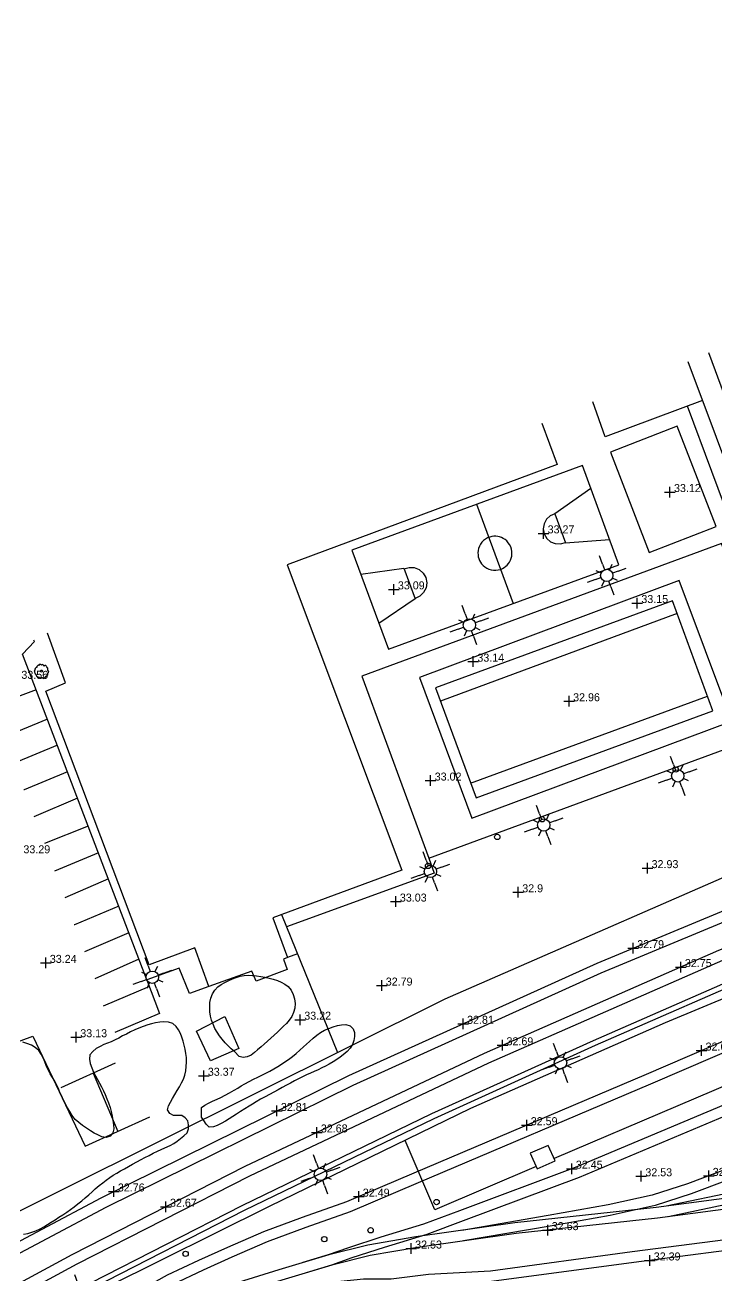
# Model space of a CAD drawing. Extents: x 471511 to 473316, y 4381952 to 4383346.
# Drawn here: x 472912.6 to 472977.4, y 4383160.6 to 4383277.8 of the extents above; entities that cross this region are included whole.
import ezdxf

# ---------------------------------------------------------------- set-up
doc = ezdxf.new("R2010")
doc.units = 0
doc.header["$LTSCALE"] = 4
doc.header["$MEASUREMENT"] = 0
doc.header["$PDMODE"] = 2
doc.header["$PDSIZE"] = 0.5
doc.layers.get('0').update_dxf_attribs({"linetype": 'CONTINUOUS'})
for name, color, linetype in [('222', 7, 'CONTINUOUS'), ('290', 253, 'CONTINUOUS'), ('400', 7, 'CONTINUOUS'), ('410', 201, 'CONTINUOUS'), ('411', 12, 'CONTINUOUS'), ('438', 250, 'CONTINUOUS'), ('505', 60, 'CONTINUOUS'), ('7101', 7, 'CONTINUOUS'), ('7400', 2, 'CONTINUOUS'), ('7440', 7, 'CONTINUOUS'), ('7515', 53, 'CONTINUOUS')]:
    doc.layers.add(name, color=color, linetype=linetype)

# ---------------------------------------------------------------- blocks, each defined once
blk = doc.blocks.new('FAROLA')
at = {"color": 7}
for p, q in [((0.43, 1.04), (0.75, 1.8)), ((-1.04, 0.43), (-1.8, 0.75)), ((-1.04, 0.43), (-0.54, 0.22)), ((-0.43, 1.04), (-0.22, 0.54)), ((0.43, 1.04), (0.22, 0.54)), ((1.04, 0.43), (0.54, 0.22)), ((-1.04, -0.43), (-0.54, -0.22)), ((-0.43, -1.04), (-0.75, -1.8)), ((-0.43, -1.04), (-0.22, -0.54)), ((0.43, -1.04), (0.22, -0.54)), ((1.04, -0.43), (0.54, -0.22)), ((1.04, -0.43), (1.8, -0.75))]:
    blk.add_line(p, q, dxfattribs=at)
blk.add_circle((0, 0), 0.58, dxfattribs=at)
blk = doc.blocks.new('MOJON')
blk.add_circle((0, 0), 0.25)
blk = doc.blocks.new('ARBOL')
at = {"color": 3}
for p, q in [((-1.26, 0.07), (-1.27, -0.01)), ((-1.23, 0.15), (-1.26, 0.07)), ((-1.17, 0.24), (-1.23, 0.15)), ((-1.18, 0.48), (-1.21, 0.39)), ((-1.21, 0.39), (-1.2, 0.31)), ((-1.2, 0.31), (-1.16, 0.22)), ((-1.11, 0.55), (-1.18, 0.48)), ((-1.03, 0.59), (-1.11, 0.55)), ((-1.01, 0.67), (-1.03, 0.59)), ((-0.96, 0.76), (-1.01, 0.67)), ((-0.92, 0.97), (-0.96, 0.88)), ((-0.96, 0.88), (-0.96, 0.7)), ((-0.85, 1.04), (-0.92, 0.97)), ((-0.77, 1.08), (-0.85, 1.04)), ((-0.7, 1.09), (-0.77, 1.08)), ((-0.5, 1.09), (-0.7, 1.09)), ((-0.49, 1.11), (-0.5, 1.08)), ((-0.46, 1.23), (-0.49, 1.11)), ((-0.38, 1.32), (-0.46, 1.23)), ((-0.31, 1.35), (-0.38, 1.32)), ((-0.23, 1.36), (-0.31, 1.35)), ((-0.11, 1.36), (-0.23, 1.36)), ((0, 1.35), (-0.11, 1.36)), ((0.07, 1.26), (0, 1.35)), ((0.12, 1.18), (0.07, 1.26)), ((0.17, 1.25), (0.12, 1.16)), ((0.12, 1.16), (0.12, 1.16)), ((0.24, 1.31), (0.17, 1.25)), ((0.32, 1.32), (0.24, 1.31)), ((0.39, 1.31), (0.32, 1.32)), ((0.55, 1.31), (0.39, 1.31)), ((0.62, 1.26), (0.55, 1.31)), ((0.7, 1.22), (0.62, 1.26)), ((0.76, 1.14), (0.7, 1.22)), ((0.77, 0.97), (0.7, 0.98)), ((0.77, 1.05), (0.76, 1.14)), ((0.77, 0.97), (0.77, 1.05)), ((0.86, 0.95), (0.77, 0.97)), ((0.96, 0.93), (0.86, 0.95)), ((1.03, 0.87), (0.96, 0.93)), ((1.07, 0.79), (1.03, 0.87)), ((1.08, 0.7), (1.07, 0.79)), ((1.1, 0.49), (1.07, 0.51)), ((1.08, 0.6), (1.08, 0.7)), ((1.09, 0.52), (1.08, 0.6)), ((1.17, 0.48), (1.1, 0.49)), ((1.25, 0.41), (1.17, 0.48)), ((1.29, 0.32), (1.25, 0.41)), ((1.3, 0.24), (1.29, 0.32)), ((1.3, 0.15), (1.3, 0.24)), ((1.31, 0.06), (1.3, 0.15)), ((1.31, -0.03), (1.31, 0.06)), ((-1.27, -0.01), (-1.26, -0.13)), ((-1.26, -0.13), (-1.26, -0.21)), ((-1.26, -0.21), (-1.23, -0.3)), ((-1.23, -0.3), (-1.16, -0.32)), ((-1.16, -0.32), (-1.08, -0.34)), ((-1.08, -0.34), (-1.01, -0.35)), ((-1.01, -0.35), (-0.95, -0.35)), ((-0.96, -0.38), (-1.01, -0.49)), ((-1.01, -0.49), (-1, -0.58)), ((-1, -0.58), (-0.96, -0.66)), ((-0.96, -0.66), (-0.96, -0.74)), ((-0.96, -0.74), (-0.88, -0.8)), ((-0.88, -0.8), (-0.8, -0.81)), ((-0.8, -0.81), (-0.72, -0.81)), ((-0.76, -0.81), (-0.75, -0.9)), ((-0.75, -0.9), (-0.73, -0.98)), ((-0.73, -0.98), (-0.68, -1.07)), ((-0.68, -1.07), (-0.61, -1.15)), ((-0.61, -1.15), (-0.53, -1.14)), ((-0.53, -1.14), (-0.45, -1.12)), ((-0.45, -1.12), (-0.37, -1.07)), ((-0.37, -1.05), (-0.37, -1.15)), ((-0.37, -1.15), (-0.27, -1.21)), ((-0.27, -1.21), (-0.19, -1.22)), ((-0.19, -1.22), (-0.07, -1.22)), ((-0.07, -1.22), (0.01, -1.25)), ((0.01, -1.25), (0.08, -1.22)), ((0.08, -1.22), (0.16, -1.16)), ((0.16, -1.16), (0.18, -1.08)), ((0.18, -1.11), (0.25, -1.15)), ((0.25, -1.15), (0.32, -1.16)), ((0.32, -1.16), (0.4, -1.16)), ((0.4, -1.16), (0.47, -1.18)), ((0.47, -1.18), (0.55, -1.16)), ((0.55, -1.16), (0.62, -1.14)), ((0.62, -1.14), (0.7, -1.09)), ((0.7, -1.09), (0.75, -0.93)), ((0.78, -0.99), (0.74, -0.96)), ((0.85, -0.98), (0.78, -0.99)), ((0.93, -0.93), (0.85, -0.98)), ((1.02, -0.92), (0.93, -0.93)), ((1.06, -0.69), (0.98, -0.69)), ((1.06, -0.85), (1.02, -0.92)), ((1.03, -0.69), (1.05, -0.77)), ((1.05, -0.77), (1.06, -0.85)), ((1.13, -0.65), (1.06, -0.69)), ((1.2, -0.61), (1.13, -0.65)), ((1.2, -0.21), (1.27, -0.14)), ((1.2, -0.6), (1.21, -0.59)), ((1.22, -0.31), (1.21, -0.23)), ((1.21, -0.41), (1.22, -0.31)), ((1.21, -0.51), (1.21, -0.41)), ((1.21, -0.59), (1.21, -0.51)), ((1.27, -0.14), (1.31, -0.03))]:
    blk.add_line(p, q, dxfattribs=at)
at = {"color": 25}
blk.add_circle((0, 0), 0.19, dxfattribs=at)
blk = doc.blocks.new('COTA')
at = {"color": 7}
blk.add_point((0, 0), dxfattribs=at)

msp = doc.modelspace()

# ---------------------------------------------------------------- linework, layer by layer
at = {"layer": '222'}
for points in [[(472815.189, 4383103.31, 32.518), (472820.44, 4383107.182, 32.453), (472833.226, 4383116.214, 32.563), (472844.002, 4383123.513, 32.672), (472856.458, 4383131.572, 32.61), (472870.294, 4383140.259, 32.641), (472885.583, 4383149.289, 32.727), (472903.059, 4383159.114, 32.704), (472919.701, 4383167.943, 32.75), (472942.902, 4383179.392, 32.837), (472966.181, 4383189.915, 32.782), (472988.746, 4383199.301, 32.829), (473016.248, 4383209.621, 32.797), (473040.034, 4383217.673, 32.86), (473065.823, 4383226.123, 32.891), (473090.283, 4383234.048, 32.97), (473100.153, 4383237.22, 32.97)], [(472815.832, 4383102.542, 32.517), (472821.025, 4383106.371, 32.453), (472833.795, 4383115.391, 32.562), (472844.554, 4383122.68, 32.672), (472856.995, 4383130.729, 32.61), (472870.814, 4383139.405, 32.641), (472886.082, 4383148.422, 32.727), (472903.539, 4383158.237, 32.704), (472920.157, 4383167.053, 32.751), (472943.329, 4383178.488, 32.837), (472966.579, 4383188.997, 32.782), (472989.113, 4383198.371, 32.829), (473016.584, 4383208.679, 32.797), (473040.35, 4383216.724, 32.86), (473066.132, 4383225.172, 32.891), (473090.59, 4383233.096, 32.97), (473102.449, 4383236.907, 32.97)], [(473103.439, 4383234.66, 32.954), (473088.982, 4383229.896, 32.829), (473081.053, 4383227.431, 32.938), (473067.068, 4383222.928, 32.829), (473051.401, 4383217.837, 32.891), (473036.984, 4383213.058, 32.891), (473016.232, 4383205.976, 32.75), (472996.513, 4383198.642, 32.79), (472977.567, 4383191.102, 32.758), (472955.586, 4383181.467, 32.68), (472933.17, 4383170.871, 32.68), (472916.952, 4383162.593, 32.657), (472899.552, 4383153.194, 32.476), (472879.884, 4383142.082, 32.57), (472865.208, 4383133.066, 32.57), (472854.998, 4383126.517, 32.539), (472844.4, 4383119.644, 32.492), (472834.597, 4383112.974, 32.555), (472823.295, 4383104.936, 32.445), (472817.458, 4383100.596, 32.418)], [(473103.752, 4383233.71, 32.954), (473089.287, 4383228.943, 32.829), (473081.355, 4383226.478, 32.938), (473067.375, 4383221.976, 32.829), (473051.713, 4383216.887, 32.891), (473037.303, 4383212.11, 32.891), (473016.568, 4383205.034, 32.751), (472996.872, 4383197.709, 32.79), (472977.952, 4383190.179, 32.758), (472956.001, 4383180.556, 32.68), (472933.611, 4383169.973, 32.68), (472917.417, 4383161.708, 32.656), (472900.036, 4383152.319, 32.476), (472880.392, 4383141.22, 32.57), (472865.74, 4383132.219, 32.57), (472855.54, 4383125.676, 32.539), (472844.954, 4383118.811, 32.492), (472835.168, 4383112.153, 32.555), (472823.883, 4383104.127, 32.445), (472818.101, 4383099.827, 32.418)], [(473089.131, 4383223.618, 32.891), (473076.748, 4383219.523, 32.858), (473064.029, 4383215.385, 32.749), (473057.951, 4383213.42, 32.733), (473051.016, 4383211.079, 32.608), (473045.769, 4383209.472, 32.608), (473038.86, 4383207.223, 32.561), (473031.229, 4383204.766, 32.608), (473024.792, 4383202.546, 32.436), (473019.536, 4383200.719, 32.561), (473013.891, 4383198.517, 32.498), (473010.165, 4383196.888, 32.545), (473001.252, 4383192.642, 32.577), (472994.924, 4383189.883, 32.577), (472970.787, 4383179.493, 32.631), (472949.016, 4383170.245, 32.545), (472942.682, 4383167.548, 32.483), (472938.539, 4383166.077, 32.483), (472934.897, 4383164.734, 32.467), (472931.548, 4383163.283, 32.467), (472928.834, 4383162.062, 32.467), (472925.893, 4383160.666, 32.467), (472923.478, 4383159.331, 32.483)], [(473089.415, 4383222.659, 32.891), (473077.059, 4383218.572, 32.858), (473064.337, 4383214.434, 32.749), (473058.265, 4383212.47, 32.733), (473051.323, 4383210.127, 32.608), (473046.07, 4383208.518, 32.608), (473039.168, 4383206.271, 32.561), (473031.545, 4383203.817, 32.608), (473025.12, 4383201.601, 32.436), (473019.882, 4383199.78, 32.561), (473014.273, 4383197.593, 32.499), (473010.58, 4383195.978, 32.545), (473001.667, 4383191.733, 32.577), (472995.321, 4383188.965, 32.577), (472971.18, 4383178.573, 32.631), (472949.408, 4383169.325, 32.545), (472943.045, 4383166.615, 32.483), (472938.879, 4383165.137, 32.483), (472935.269, 4383163.805, 32.467), (472931.952, 4383162.368, 32.467), (472929.254, 4383161.155, 32.467), (472926.35, 4383159.776, 32.467)], [(473089.069, 4383218.868, 32.545), (473070.858, 4383212.513, 32.576), (473063.567, 4383209.916, 32.506), (473033.232, 4383199.557, 32.521), (473003.809, 4383188.082, 32.506), (472986.661, 4383180.235, 32.506), (472964.124, 4383170.776, 32.443), (472953.287, 4383166.714, 32.537), (472949.9, 4383165.448, 32.521), (472945.913, 4383164.235, 32.521), (472942.865, 4383163.244, 32.521), (472940.974, 4383162.577, 32.506), (472938.614, 4383161.86, 32.53)], [(473089.361, 4383217.911, 32.545), (473071.191, 4383211.57, 32.576), (473063.896, 4383208.972, 32.506), (473033.575, 4383198.617, 32.521), (473004.199, 4383187.161, 32.506), (472987.063, 4383179.319, 32.506), (472964.493, 4383169.847, 32.443), (472953.638, 4383165.777, 32.537), (472950.221, 4383164.5, 32.521), (472946.213, 4383163.281, 32.521), (472943.186, 4383162.297, 32.521), (472941.286, 4383161.627, 32.506), (472938.905, 4383160.903, 32.53)], [(473091.983, 4383210.35, 32.64), (473075.975, 4383205.154, 32.521), (473055.743, 4383198.528, 32.435), (473037.473, 4383192.533, 32.514), (473030.896, 4383190.319, 32.514), (473023.611, 4383187.707, 32.42), (473015.572, 4383184.443, 32.42), (473004.784, 4383180.599, 32.42), (472993.822, 4383176.667, 32.42), (472981.696, 4383171.899, 32.42), (472974.667, 4383169.234, 32.467), (472971.36, 4383168.174, 32.474), (472967.219, 4383167.264, 32.474), (472961.608, 4383166.265, 32.474), (472953.505, 4383164.874, 32.588)], [(473092.238, 4383209.381, 32.639), (473076.285, 4383204.203, 32.521), (473056.054, 4383197.578, 32.435), (473037.788, 4383191.584, 32.514), (473031.224, 4383189.375, 32.513), (473023.968, 4383186.773, 32.42), (473015.928, 4383183.509, 32.42), (473005.12, 4383179.657, 32.42), (472994.174, 4383175.73, 32.42), (472982.057, 4383170.966, 32.42), (472974.997, 4383168.29, 32.467), (472971.621, 4383167.208, 32.474), (472967.414, 4383166.283, 32.474), (472961.78, 4383165.28, 32.474), (472953.674, 4383163.888, 32.588)], [(473093.496, 4383206.134, 32.573), (473077.172, 4383200.829, 32.565), (473059.196, 4383194.873, 32.479), (473036.78, 4383187.641, 32.401), (473013.809, 4383180.098, 32.417), (472992.818, 4383172.99, 32.401), (472984.363, 4383169.893, 32.479), (472979.56, 4383168.593, 32.526), (472972.65, 4383167.132, 32.537)], [(473093.755, 4383205.167, 32.573), (473077.484, 4383199.879, 32.565), (473059.507, 4383193.922, 32.479), (473037.09, 4383186.69, 32.401), (473014.125, 4383179.149, 32.417), (472993.151, 4383172.047, 32.401), (472984.666, 4383168.939, 32.479), (472979.794, 4383167.62, 32.526), (472972.857, 4383166.154, 32.537)], [(473094.436, 4383202.703, 32.653), (473085.035, 4383199.572, 32.733), (473071.987, 4383195.368, 32.702), (473058.632, 4383190.984, 32.749), (473043.326, 4383186.03, 32.678), (473028.076, 4383180.975, 32.647), (473008.889, 4383174.712, 32.639), (473003.715, 4383173.079, 32.608), (473002.563, 4383172.662, 32.514), (472996.586, 4383171, 32.467), (472994.174, 4383170.404, 32.467), (472980.448, 4383168.183, 32.467), (472971.732, 4383167.008, 32.545), (472958.475, 4383165.574, 32.655), (472949.19, 4383164.265, 32.53), (472944.693, 4383163.501, 32.53), (472941.045, 4383162.596, 32.53), (472936.347, 4383161.173, 32.53), (472928.738, 4383158.821, 32.514), (472922.252, 4383156.653, 32.526)], [(473094.695, 4383201.735, 32.653), (473085.346, 4383198.621, 32.733), (473072.296, 4383194.417, 32.702), (473058.942, 4383190.033, 32.749), (473043.637, 4383185.08, 32.678), (473028.388, 4383180.025, 32.647), (473009.195, 4383173.76, 32.639), (473004.036, 4383172.132, 32.608), (473002.868, 4383171.709, 32.514), (472996.84, 4383170.033, 32.467), (472994.374, 4383169.423, 32.467), (472980.594, 4383167.193, 32.467), (472971.853, 4383166.016, 32.545), (472958.599, 4383164.582, 32.655), (472949.344, 4383163.277, 32.53), (472944.898, 4383162.522, 32.53), (472941.311, 4383161.632, 32.53), (472936.64, 4383160.217, 32.53), (472929.044, 4383157.869, 32.514), (472922.569, 4383155.705, 32.526)], [(473098.467, 4383193.198, 32.704), (473089.513, 4383190.188, 32.672), (473075.919, 4383185.765, 32.672), (473057.229, 4383179.697, 32.704), (473032.016, 4383171.418, 32.672), (473028.774, 4383170.379, 32.641), (473025.501, 4383169.472, 32.672), (473022.158, 4383168.806, 32.61), (473016.887, 4383167.77, 32.61), (473012.573, 4383167.124, 32.61), (473006.948, 4383166.514, 32.547), (473001.608, 4383165.989, 32.453), (472993.095, 4383165.267, 32.453), (472985.125, 4383164.598, 32.437), (472978.211, 4383163.986, 32.437), (472969.487, 4383162.859, 32.375), (472956.177, 4383161.068, 32.453), (472950.374, 4383160.739, 32.5), (472946.876, 4383160.314, 32.535), (472944.287, 4383160.3, 32.539), (472940.952, 4383159.955, 32.539)], [(473098.799, 4383192.255, 32.704), (473089.827, 4383189.238, 32.672), (473076.228, 4383184.814, 32.672), (473057.54, 4383178.747, 32.703), (473032.324, 4383170.466, 32.672), (473029.06, 4383169.421, 32.641), (473025.732, 4383168.499, 32.672), (473022.352, 4383167.825, 32.61), (473017.058, 4383166.784, 32.61), (473012.701, 4383166.132, 32.61), (473007.051, 4383165.519, 32.547), (473001.7, 4383164.993, 32.453), (472993.179, 4383164.271, 32.453), (472985.211, 4383163.602, 32.437), (472978.319, 4383162.992, 32.437), (472969.618, 4383161.867, 32.375), (472956.273, 4383160.072, 32.453), (472950.463, 4383159.742, 32.5), (472946.94, 4383159.315, 32.535), (472944.341, 4383159.3, 32.539), (472941.055, 4383158.96, 32.539)]]:
    msp.add_polyline3d(points, dxfattribs=at)
at = {"layer": '290'}
for points in [[(472913.613, 4383215.521, 33.447), (472907.27, 4383213.144, 33.389)], [(472914.656, 4383212.786, 33.43), (472908.496, 4383210.264, 33.423)], [(472915.59, 4383210.339, 33.415), (472911.549, 4383208.659, 33.321)], [(472916.545, 4383207.835, 33.4), (472912.463, 4383206.165, 33.385), (472912.455, 4383206.165, 33.385)], [(472917.478, 4383205.387, 33.385), (472913.374, 4383203.641, 33.298)], [(472918.48, 4383202.76, 33.369), (472914.398, 4383201.121, 33.34)], [(472919.436, 4383200.255, 33.353), (472915.32, 4383198.541, 33.324)], [(472920.369, 4383197.807, 33.338), (472916.287, 4383196.054, 33.338)], [(472921.341, 4383195.26, 33.322), (472917.203, 4383193.503, 33.228), (472917.165, 4383193.513, 33.235)], [(472922.3, 4383192.746, 33.307), (472918.144, 4383190.965, 33.307)], [(472923.236, 4383190.291, 33.292), (472919.101, 4383188.451, 33.234)], [(472923.949, 4383188.423, 33.28), (472925.174, 4383185.194, 33.28), (472920.962, 4383183.424, 33.207)], [(472924.213, 4383187.727, 33.28), (472919.888, 4383185.9, 33.193)], [(472920.998, 4383180.543, 33.193), (472915.919, 4383178.237, 33.193)], [(472918.957, 4383179.616, 33.193), (472921.251, 4383174.158, 33.148)]]:
    msp.add_polyline3d(points, dxfattribs=at)
at = {"layer": '400'}
for points in [[(473064.613, 4383277.832, 36.416), (473065.775, 4383274.679, 37.233), (473066.255, 4383274.839, 36.856), (473073.275, 4383255.76, 36.921), (473067.09, 4383253.498, 39.082), (473067.77, 4383251.526, 38.618), (473041.909, 4383241.924, 36.798), (473037.931, 4383254.133, 37.001), (473002.296, 4383240.597, 43.62), (472981.897, 4383232.925, 43.57), (472976.661, 4383247.103, 43.688)], [(472961.014, 4383240.53, 40.599), (472962.451, 4383236.655, 40.599), (472937.136, 4383227.242, 40.266), (472947.886, 4383198.629, 37.01), (472935.787, 4383194.168, 36.445), (472937.153, 4383190.434, 35.618), (472936.774, 4383190.305, 35.618), (472937.136, 4383189.333, 35.473), (472934.225, 4383188.232, 35.473), (472933.831, 4383189.17, 35.618), (472929.782, 4383187.746, 35.604), (472928.474, 4383191.353, 36.155), (472924.201, 4383189.773, 40.179), (472914.492, 4383215.418, 40.425), (472916.352, 4383216.198, 40.44), (472914.667, 4383220.845, 38.466)]]:
    msp.add_polyline3d(points, dxfattribs=at)
for points in [[(472929.952, 4383180.767, 34.597), (472928.63, 4383183.531, 34.67), (472931.299, 4383184.93, 34.67), (472932.614, 4383181.91, 34.597)], [(472961.596, 4383172.844, 34.275), (472959.921, 4383172.101, 34.261), (472960.567, 4383170.645, 34.261), (472962.242, 4383171.388, 34.275)]]:
    msp.add_polyline3d(points, close=True, dxfattribs=at)
at = {"layer": '410'}
for points in [[(473118.346, 4383245.843, 33.981), (473098.715, 4383239.476, 34.126), (473088.328, 4383236.217, 34.253), (473068.52, 4383229.857, 34.775), (473041.725, 4383221.392, 35.326), (473009.59, 4383210.28, 35.5), (472985.69, 4383201.297, 35.856), (472951.9, 4383186.54, 35.392), (472907.039, 4383164.203, 34.71), (472905.953, 4383163.689, 34.667)], [(472990.838, 4383203.232, 33.53), (472974.708, 4383246.283, 35.19)], [(472976.071, 4383242.645, 34.56), (472966.955, 4383239.231, 34.632), (472965.772, 4383242.529, 34.663)], [(473050.525, 4383213.037, 33.501), (473027.702, 4383205.507, 33.994), (473005.901, 4383197.763, 33.9), (472989.1, 4383191.212, 33.9), (472972.553, 4383184.312, 34.19), (472954.327, 4383176.297, 34.08), (472935.453, 4383167.131, 34.096), (472920.236, 4383159.543, 34.026), (472909.983, 4383154.18, 34.01), (472903.357, 4383150.415, 34.033), (472900.464, 4383148.677, 33.845)], [(472936.608, 4383194.471, 34.795), (472941.842, 4383181.532, 33.794)], [(472938.097, 4383190.791, 35.585), (472937.153, 4383190.434, 35.585)]]:
    msp.add_polyline3d(points, dxfattribs=at)
at = {"layer": '411'}
for points in [[(472987.546, 4383212.018, 33.259), (472986.071, 4383211.516, 33.216), (472974.665, 4383242.119, 33.23)], [(472929.782, 4383187.746, 33.381), (472927.98, 4383187.082, 33.28), (472927.013, 4383189.459, 33.28), (472923.977, 4383188.348, 33.28), (472912.335, 4383218.871, 33.468), (472913.433, 4383220.053, 33.541), (472913.384, 4383220.179, 33.54)], [(473054.633, 4383215.905, 32.6), (473038.313, 4383210.581, 32.542), (473018.54, 4383203.722, 32.542), (473003.029, 4383198.077, 32.47), (472982.727, 4383190.035, 32.47), (472965.801, 4383182.646, 32.405), (472950.658, 4383175.797, 32.405), (472932.876, 4383167.191, 32.397), (472918.708, 4383159.932, 32.303), (472897.782, 4383148.624, 32.303), (472893.21, 4383146.115, 32.419)], [(473054.789, 4383215.429, 32.6), (473038.473, 4383210.107, 32.542), (473018.707, 4383203.251, 32.542), (473003.207, 4383197.609, 32.47), (472982.919, 4383189.573, 32.47), (472966.004, 4383182.189, 32.405), (472950.87, 4383175.345, 32.405), (472933.098, 4383166.743, 32.397), (472918.941, 4383159.49, 32.303), (472898.021, 4383148.184, 32.303), (472893.451, 4383145.676, 32.419)], [(472950.413, 4383199.75, 33.069), (472950.923, 4383198.363, 32.968), (472937.076, 4383193.314, 32.968)], [(472905.447, 4383191.511, 33.19), (472909.122, 4383181.55, 33.226), (472913.277, 4383183.08, 33.197), (472918.197, 4383172.772, 33.226), (472924.269, 4383175.526, 33.226)], [(472995.914, 4383185.98, 32.574), (472973.745, 4383176.564, 32.608), (472962.148, 4383171.6, 32.593)], [(472960.463, 4383170.879, 32.591), (472950.974, 4383166.818, 32.579), (472948.183, 4383173.313, 32.593)]]:
    msp.add_polyline3d(points, dxfattribs=at)
for points in [[(472973.699, 4383240.239, 33.287), (472967.429, 4383237.816, 33.359), (472971.063, 4383228.408, 33.251), (472977.333, 4383230.831, 33.178)], [(472977.852, 4383229.244, 33.207), (472944.125, 4383216.82, 33.185), (472950.413, 4383199.75, 33.069), (472984.14, 4383212.174, 33.091)]]:
    msp.add_polyline3d(points, close=True, dxfattribs=at)
at = {"layer": '438'}
for points in [[(472964.813, 4383236.561, 33.371), (472943.206, 4383228.635, 33.356), (472946.619, 4383219.33, 33.211), (472968.227, 4383227.257, 33.226)], [(472955.095, 4383227.829, 33.293), (472955.158, 4383227.667, 33.285), (472955.244, 4383227.504, 33.277), (472955.355, 4383227.344, 33.269), (472955.491, 4383227.193, 33.26), (472955.651, 4383227.055, 33.252), (472955.833, 4383226.937, 33.245), (472956.034, 4383226.843, 33.238), (472956.249, 4383226.777, 33.232), (472956.472, 4383226.742, 33.227), (472956.695, 4383226.738, 33.224), (472956.913, 4383226.765, 33.222), (472957.119, 4383226.82, 33.222), (472957.31, 4383226.898, 33.222), (472957.481, 4383226.996, 33.224), (472957.632, 4383227.107, 33.227), (472957.762, 4383227.229, 33.23), (472957.874, 4383227.359, 33.234), (472957.976, 4383227.509, 33.239), (472958.065, 4383227.678, 33.245), (472958.136, 4383227.865, 33.252), (472958.183, 4383228.068, 33.26), (472958.204, 4383228.283, 33.269), (472958.196, 4383228.503, 33.278), (472958.156, 4383228.724, 33.288), (472958.085, 4383228.938, 33.298), (472957.986, 4383229.138, 33.308), (472957.861, 4383229.32, 33.318), (472957.716, 4383229.48, 33.327), (472957.556, 4383229.614, 33.335), (472957.388, 4383229.723, 33.342), (472957.216, 4383229.805, 33.348), (472957.045, 4383229.864, 33.353), (472956.877, 4383229.902, 33.356), (472956.7, 4383229.922, 33.36), (472956.513, 4383229.922, 33.362), (472956.317, 4383229.897, 33.364), (472956.117, 4383229.847, 33.365), (472955.919, 4383229.767, 33.364), (472955.728, 4383229.659, 33.362), (472955.551, 4383229.523, 33.359), (472955.393, 4383229.362, 33.354), (472955.26, 4383229.181, 33.349), (472955.155, 4383228.985, 33.342), (472955.079, 4383228.781, 33.334), (472955.033, 4383228.575, 33.326), (472955.014, 4383228.373, 33.318), (472955.021, 4383228.179, 33.309), (472955.049, 4383227.997, 33.301)], [(472973.889, 4383225.782, 33.066), (472949.527, 4383216.683, 33.174), (472954.449, 4383203.505, 33.11), (472978.811, 4383212.604, 33.002)], [(472973.253, 4383223.876, 33.095), (472951.048, 4383215.719, 33.11), (472954.839, 4383205.4, 33.037), (472977.044, 4383213.557, 33.023)]]:
    msp.add_polyline3d(points, close=True, dxfattribs=at)
for points in [[(472965.611, 4383234.386, 33.337), (472962.22, 4383232.035, 33.323), (472963.225, 4383229.297, 33.294), (472967.354, 4383229.634, 33.263)], [(472954.893, 4383232.922, 33.364), (472958.306, 4383223.617, 33.219)], [(472962.22, 4383232.035, 33.323), (472961.782, 4383231.84, 33.31), (472961.432, 4383231.513, 33.296), (472961.209, 4383231.089, 33.283), (472961.138, 4383230.615, 33.272), (472961.226, 4383230.144, 33.265), (472961.464, 4383229.727, 33.262), (472961.825, 4383229.412, 33.264), (472962.269, 4383229.233, 33.271), (472962.748, 4383229.209, 33.281), (472963.208, 4383229.344, 33.294)], [(472944.039, 4383226.365, 33.321), (472948.059, 4383226.93, 33.292), (472949.124, 4383224.071, 33.292), (472945.737, 4383221.734, 33.249)], [(472948.083, 4383226.865, 33.292), (472948.556, 4383227.006, 33.27), (472949.049, 4383226.984, 33.25), (472949.507, 4383226.801, 33.233), (472949.881, 4383226.478, 33.223), (472950.128, 4383226.05, 33.219), (472950.221, 4383225.565, 33.223), (472950.15, 4383225.077, 33.233), (472949.923, 4383224.638, 33.25), (472949.565, 4383224.299, 33.27), (472949.115, 4383224.096, 33.292)], [(472973.696, 4383222.672, 33.139), (472951.513, 4383214.455, 33.182)], [(472954.331, 4383206.782, 33.047), (472976.537, 4383214.938, 33.033)]]:
    msp.add_polyline3d(points, dxfattribs=at)
at = {"layer": '505'}
for points in [[(472932.208, 4383181.653, 36.424), (472931.892, 4383181.895, 36.424), (472931.601, 4383182.16, 36.424), (472931.319, 4383182.449, 36.424), (472931.035, 4383182.783, 36.424), (472930.793, 4383183.097, 36.424), (472930.564, 4383183.439, 36.424), (472930.357, 4383183.808, 36.424), (472930.183, 4383184.193, 36.424), (472930.05, 4383184.584, 36.424), (472929.958, 4383184.965, 36.424), (472929.896, 4383185.343, 36.424), (472929.869, 4383185.789, 36.424), (472929.891, 4383186.224, 36.424), (472929.97, 4383186.649, 36.424), (472930.117, 4383187.051, 36.424), (472930.336, 4383187.397, 36.424), (472930.625, 4383187.699, 36.424), (472930.94, 4383187.915, 36.424), (472931.293, 4383188.115, 36.424), (472931.651, 4383188.287, 36.424), (472932.008, 4383188.444, 36.424), (472932.361, 4383188.576, 36.424), (472932.732, 4383188.688, 36.424), (472933.113, 4383188.76, 36.424), (472933.499, 4383188.782, 36.424), (472933.886, 4383188.771, 36.424), (472934.268, 4383188.73, 36.424), (472934.653, 4383188.674, 36.424), (472935.042, 4383188.605, 36.424), (472935.439, 4383188.519, 36.402), (472935.834, 4383188.417, 36.381), (472936.216, 4383188.291, 36.366), (472936.582, 4383188.141, 36.366), (472936.916, 4383187.952, 36.366), (472937.213, 4383187.72, 36.366), (472937.497, 4383187.377, 36.366), (472937.701, 4383186.994, 36.366), (472937.831, 4383186.572, 36.366), (472937.874, 4383186.142, 36.366), (472937.84, 4383185.711, 36.366), (472937.733, 4383185.299, 36.366), (472937.558, 4383184.919, 36.366), (472937.315, 4383184.562, 36.366), (472937.065, 4383184.276, 36.366), (472936.799, 4383184.008, 36.366), (472936.514, 4383183.738, 36.366), (472936.226, 4383183.464, 36.366), (472935.92, 4383183.183, 36.366), (472935.613, 4383182.9, 36.366), (472935.301, 4383182.613, 36.366), (472934.986, 4383182.33, 36.366), (472934.691, 4383182.067, 36.366), (472934.365, 4383181.783, 36.366), (472934.074, 4383181.538, 36.366), (472933.741, 4383181.294, 36.41), (472933.388, 4383181.134, 36.526), (472933.002, 4383181.084, 36.511), (472932.63, 4383181.165, 36.482)], [(472929.106, 4383176.391, 34.728), (472929.407, 4383176.622, 34.728), (472929.747, 4383176.801, 34.728), (472930.144, 4383176.991, 34.728), (472930.556, 4383177.17, 34.728), (472930.926, 4383177.338, 34.728), (472931.317, 4383177.534, 34.728), (472931.735, 4383177.762, 34.728), (472932.165, 4383178.009, 34.728), (472932.494, 4383178.214, 34.728), (472932.826, 4383178.415, 34.728), (472933.154, 4383178.603, 34.728), (472933.569, 4383178.829, 34.728), (472933.974, 4383179.036, 34.728), (472934.369, 4383179.224, 34.728), (472934.758, 4383179.414, 34.728), (472935.146, 4383179.606, 34.728), (472935.521, 4383179.803, 34.728), (472935.886, 4383180.01, 34.728), (472936.246, 4383180.228, 34.728), (472936.594, 4383180.446, 34.728), (472936.927, 4383180.667, 34.728), (472937.244, 4383180.888, 34.728), (472937.619, 4383181.167, 34.728), (472937.969, 4383181.45, 34.728), (472938.312, 4383181.75, 34.728), (472938.65, 4383182.069, 34.728), (472938.93, 4383182.326, 34.728), (472939.209, 4383182.584, 34.728), (472939.559, 4383182.89, 34.728), (472939.905, 4383183.173, 34.728), (472940.262, 4383183.42, 34.728), (472940.639, 4383183.627, 34.728), (472941.036, 4383183.804, 34.728), (472941.44, 4383183.948, 34.728), (472941.835, 4383184.069, 34.728), (472942.213, 4383184.147, 34.728), (472942.641, 4383184.172, 34.728), (472943.05, 4383184.06, 34.728), (472943.324, 4383183.779, 34.728), (472943.446, 4383183.417, 34.728), (472943.436, 4383183.04, 34.728), (472943.374, 4383182.661, 34.728), (472943.244, 4383182.291, 34.728), (472943.034, 4383181.949, 34.728), (472942.744, 4383181.631, 34.728), (472942.393, 4383181.335, 34.728), (472942.09, 4383181.111, 34.728), (472941.775, 4383180.891, 34.728), (472941.456, 4383180.684, 34.728), (472941.057, 4383180.446, 34.728), (472940.723, 4383180.263, 34.728), (472940.38, 4383180.1, 34.728), (472940.028, 4383179.937, 34.728), (472939.669, 4383179.779, 34.728), (472939.307, 4383179.618, 34.728), (472938.939, 4383179.448, 34.728), (472938.571, 4383179.273, 34.728), (472938.202, 4383179.082, 34.728), (472937.827, 4383178.89, 34.728), (472937.45, 4383178.687, 34.728), (472937.068, 4383178.48, 34.728), (472936.675, 4383178.268, 34.728), (472936.275, 4383178.052, 34.728), (472935.87, 4383177.828, 34.728), (472935.465, 4383177.612, 34.728), (472935.06, 4383177.388, 34.728), (472934.645, 4383177.159, 34.728), (472934.215, 4383176.911, 34.728), (472933.888, 4383176.716, 34.728), (472933.568, 4383176.515, 34.728), (472933.154, 4383176.259, 34.728), (472932.764, 4383176.01, 34.728), (472932.391, 4383175.768, 34.728), (472932.035, 4383175.542, 34.728), (472931.685, 4383175.326, 34.728), (472931.348, 4383175.126, 34.728), (472930.95, 4383174.904, 34.728), (472930.577, 4383174.717, 34.728), (472930.226, 4383174.566, 34.728), (472929.834, 4383174.562, 34.728), (472929.527, 4383174.828, 34.728), (472929.316, 4383175.167, 34.757), (472929.113, 4383175.489, 34.742)]]:
    msp.add_polyline3d(points, close=True, dxfattribs=at)
msp.add_polyline3d([(472912.42, 4383164.509, 36.303), (472912.827, 4383164.594, 36.303), (472913.191, 4383164.706, 36.303), (472913.568, 4383164.845, 36.303), (472913.973, 4383165.027, 36.303), (472914.316, 4383165.216, 36.303), (472914.663, 4383165.426, 36.303), (472915.015, 4383165.649, 36.303), (472915.375, 4383165.87, 36.303), (472915.727, 4383166.101, 36.303), (472916.096, 4383166.338, 36.303), (472916.461, 4383166.58, 36.303), (472916.809, 4383166.823, 36.303), (472917.162, 4383167.078, 36.303), (472917.521, 4383167.353, 36.303), (472917.871, 4383167.636, 36.303), (472918.209, 4383167.924, 36.303), (472918.535, 4383168.208, 36.303), (472918.845, 4383168.493, 36.303), (472919.145, 4383168.762, 36.303), (472919.499, 4383169.072, 36.303), (472919.838, 4383169.346, 36.303), (472920.173, 4383169.595, 36.303), (472920.507, 4383169.828, 36.303), (472920.832, 4383170.037, 36.303), (472921.169, 4383170.242, 36.303), (472921.518, 4383170.45, 36.303), (472921.879, 4383170.653, 36.303), (472922.253, 4383170.868, 36.303), (472922.643, 4383171.082, 36.303), (472923.04, 4383171.299, 36.303), (472923.44, 4383171.511, 36.288), (472923.797, 4383171.694, 36.288), (472924.197, 4383171.906, 36.288), (472924.572, 4383172.102, 36.288), (472924.964, 4383172.298, 36.288), (472925.313, 4383172.463, 36.288), (472925.67, 4383172.612, 36.288), (472926.177, 4383172.836, 36.288), (472926.503, 4383173.026, 36.288), (472926.818, 4383173.246, 36.288), (472927.147, 4383173.498, 36.288), (472927.459, 4383173.746, 36.288), (472927.743, 4383174.016, 36.288), (472927.877, 4383174.385, 36.288), (472927.891, 4383174.766, 36.288), (472927.814, 4383175.135, 36.288), (472927.576, 4383175.436, 36.288), (472927.254, 4383175.641, 36.288), (472926.862, 4383175.649, 36.288), (472926.473, 4383175.647, 36.288), (472926.121, 4383175.82, 36.288), (472925.921, 4383176.161, 36.288), (472926.014, 4383176.553, 36.288), (472926.188, 4383176.901, 36.288), (472926.386, 4383177.248, 36.288), (472926.6, 4383177.61, 36.288), (472926.813, 4383177.974, 36.288), (472927.026, 4383178.339, 36.288), (472927.229, 4383178.698, 36.288), (472927.402, 4383179.054, 36.288), (472927.54, 4383179.432, 36.288), (472927.629, 4383179.842, 36.288), (472927.677, 4383180.228, 36.288), (472927.698, 4383180.643, 36.288), (472927.68, 4383181.084, 36.288), (472927.636, 4383181.463, 36.288), (472927.573, 4383181.847, 36.288), (472927.489, 4383182.236, 36.288), (472927.388, 4383182.61, 36.288), (472927.271, 4383182.984, 36.288), (472927.126, 4383183.341, 36.288), (472926.953, 4383183.678, 36.288), (472926.739, 4383183.987, 36.288), (472926.418, 4383184.275, 36.288), (472925.998, 4383184.374, 36.288), (472925.555, 4383184.413, 36.288), (472925.179, 4383184.392, 36.288), (472924.797, 4383184.334, 36.288), (472924.426, 4383184.243, 36.288), (472924.063, 4383184.136, 36.288), (472923.64, 4383183.99, 36.288), (472923.234, 4383183.836, 36.288), (472922.84, 4383183.66, 36.288), (472922.444, 4383183.468, 36.288), (472922.061, 4383183.28, 36.288), (472921.707, 4383183.095, 36.288), (472921.356, 4383182.897, 36.288), (472921.018, 4383182.727, 36.288), (472920.642, 4383182.557, 36.288), (472920.283, 4383182.419, 36.288), (472919.933, 4383182.281, 36.288), (472919.59, 4383182.117, 36.288), (472919.238, 4383181.907, 36.288), (472918.902, 4383181.656, 36.288), (472918.635, 4383181.32, 36.288), (472918.594, 4383180.922, 36.288), (472918.663, 4383180.524, 36.288), (472918.806, 4383180.122, 36.288), (472918.989, 4383179.719, 36.288), (472919.156, 4383179.375, 36.288), (472919.336, 4383179.027, 36.288), (472919.529, 4383178.677, 36.288), (472919.719, 4383178.322, 36.288), (472919.902, 4383177.962, 36.288), (472920.065, 4383177.606, 36.288), (472920.236, 4383177.199, 36.288), (472920.383, 4383176.818, 36.288), (472920.525, 4383176.404, 36.288), (472920.639, 4383176.003, 36.288), (472920.732, 4383175.588, 36.317), (472920.802, 4383175.197, 36.361), (472920.854, 4383174.779, 36.361), (472920.867, 4383174.395, 36.361), (472920.777, 4383174.015, 36.361), (472920.532, 4383173.691, 36.361), (472920.152, 4383173.584, 36.361), (472919.763, 4383173.657, 36.361), (472919.382, 4383173.82, 36.361), (472919.043, 4383174.001, 36.375), (472918.685, 4383174.22, 36.404), (472918.32, 4383174.463, 36.433), (472917.95, 4383174.711, 36.433), (472917.594, 4383174.979, 36.448), (472917.263, 4383175.253, 36.462), (472916.971, 4383175.647, 36.528), (472916.745, 4383176.003, 36.586), (472916.531, 4383176.363, 36.615), (472916.338, 4383176.725, 36.644), (472916.158, 4383177.092, 36.644), (472915.993, 4383177.45, 36.644), (472915.832, 4383177.811, 36.644), (472915.68, 4383178.172, 36.644), (472915.519, 4383178.518, 36.644), (472915.345, 4383178.851, 36.644), (472914.902, 4383179.553, 36.644), (472914.712, 4383179.922, 36.644), (472914.54, 4383180.32, 36.644), (472914.402, 4383180.683, 36.644), (472914.26, 4383181.046, 36.644), (472914.079, 4383181.396, 36.644), (472913.842, 4383181.73, 36.658), (472913.517, 4383182.019, 36.665), (472913.158, 4383182.221, 36.673), (472912.727, 4383182.392, 36.673), (472912.346, 4383182.504, 36.687)], dxfattribs=at)

# ---------------------------------------------------------------- block references
at = {"layer": '7101'}
for p in [(472973.016, 4383234.067, 33.121), (472961.168, 4383230.194, 33.266), (472947.13, 4383224.947, 33.092), (472969.952, 4383223.667, 33.15), (472954.582, 4383218.173, 33.136), (472963.559, 4383214.462, 32.962), (472950.583, 4383207.029, 33.02), (472970.915, 4383198.824, 32.933), (472947.317, 4383195.689, 33.034), (472958.79, 4383196.559, 32.904), (472969.571, 4383191.325, 32.789), (472914.502, 4383189.945, 33.237), (472974.037, 4383189.555, 32.746), (472945.995, 4383187.818, 32.788), (472938.356, 4383184.623, 33.216), (472953.618, 4383184.236, 32.811), (472917.358, 4383182.979, 33.129), (472957.313, 4383182.224, 32.686), (472975.976, 4383181.727, 32.62), (472929.313, 4383179.367, 33.368), (472936.163, 4383176.067, 32.812), (472959.587, 4383174.735, 32.587), (472939.907, 4383174.055, 32.68), (472963.813, 4383170.66, 32.446), (472970.329, 4383169.947, 32.527), (472976.645, 4383169.984, 32.453), (472920.877, 4383168.523, 32.755), (472943.842, 4383168.042, 32.494), (472925.769, 4383167.093, 32.669), (472961.556, 4383164.902, 32.63), (472948.75, 4383163.176, 32.53), (472971.118, 4383162.061, 32.385)]:
    msp.add_blockref('COTA', p, dxfattribs=at)
at = {"layer": '7400', "rotation": 222.6000043791743}
for p in [(472967.091, 4383226.255, 33.098), (472954.214, 4383221.61, 33.033), (472973.747, 4383207.465, 32.99), (472961.185, 4383202.86, 33.019), (472950.557, 4383198.514, 32.953), (472924.488, 4383188.599, 33.176), (472962.755, 4383180.571, 32.361), (472940.257, 4383170.128, 32.419), (472917.899, 4383158.881, 32.399)]:
    msp.add_blockref('FAROLA', p, dxfattribs=at)
at = {"layer": '7440', "rotation": 222.6000043791743}
for p in [(472973.56, 4383208.067, 33.04), (472961.027, 4383203.407, 32.953), (472956.83, 4383201.744, 33.04), (472950.334, 4383199.029, 33.113), (472951.14, 4383167.534, 32.593), (472940.614, 4383164.057, 32.666), (472944.957, 4383164.888, 32.564), (472927.61, 4383162.68, 32.951)]:
    msp.add_blockref('MOJON', p, dxfattribs=at)
at = {"layer": '7515', "xscale": 0.5, "yscale": 0.5, "zscale": 0.5, "rotation": 222.6000043791743}
msp.add_blockref('ARBOL', (472914.108, 4383217.294, 40.686), dxfattribs=at)

# ---------------------------------------------------------------- texts
at = {"layer": '7101'}
for s, p in [('33.12', (472973.396, 4383234.067, 33.12)), ('33.27', (472961.548, 4383230.194, 33.27)), ('33.09', (472947.51, 4383224.947, 33.09)), ('33.15', (472970.332, 4383223.667, 33.15)), ('33.14', (472954.962, 4383218.173, 33.14)), ('33.56', (472912.215, 4383216.563, 33.56)), ('32.96', (472963.939, 4383214.462, 32.96)), ('33.02', (472950.963, 4383207.029, 33.02)), ('33.29', (472912.406, 4383200.216, 33.29)), ('32.93', (472971.295, 4383198.824, 32.93)), ('32.9', (472959.17, 4383196.559, 32.9)), ('33.03', (472947.697, 4383195.689, 33.03)), ('32.79', (472969.951, 4383191.325, 32.79)), ('33.24', (472914.882, 4383189.945, 33.24)), ('32.75', (472974.417, 4383189.555, 32.75)), ('32.79', (472946.375, 4383187.818, 32.79)), ('33.22', (472938.736, 4383184.623, 33.22)), ('32.81', (472953.998, 4383184.236, 32.81)), ('33.13', (472917.738, 4383182.979, 33.13)), ('32.69', (472957.693, 4383182.224, 32.69)), ('32.62', (472976.356, 4383181.727, 32.62)), ('33.37', (472929.693, 4383179.367, 33.37)), ('32.81', (472936.543, 4383176.067, 32.81)), ('32.59', (472959.967, 4383174.735, 32.59)), ('32.68', (472940.287, 4383174.055, 32.68)), ('32.45', (472964.193, 4383170.66, 32.45)), ('32.53', (472970.709, 4383169.947, 32.53)), ('32.45', (472977.025, 4383169.984, 32.45)), ('32.76', (472921.257, 4383168.523, 32.76)), ('32.49', (472944.222, 4383168.042, 32.49)), ('32.67', (472926.149, 4383167.093, 32.67)), ('32.63', (472961.936, 4383164.902, 32.63)), ('32.53', (472949.13, 4383163.176, 32.53)), ('32.39', (472971.498, 4383162.061, 32.39))]:
    msp.add_text(s, height=0.75, dxfattribs=at).set_placement(p)

doc.saveas('drawing.dxf')
